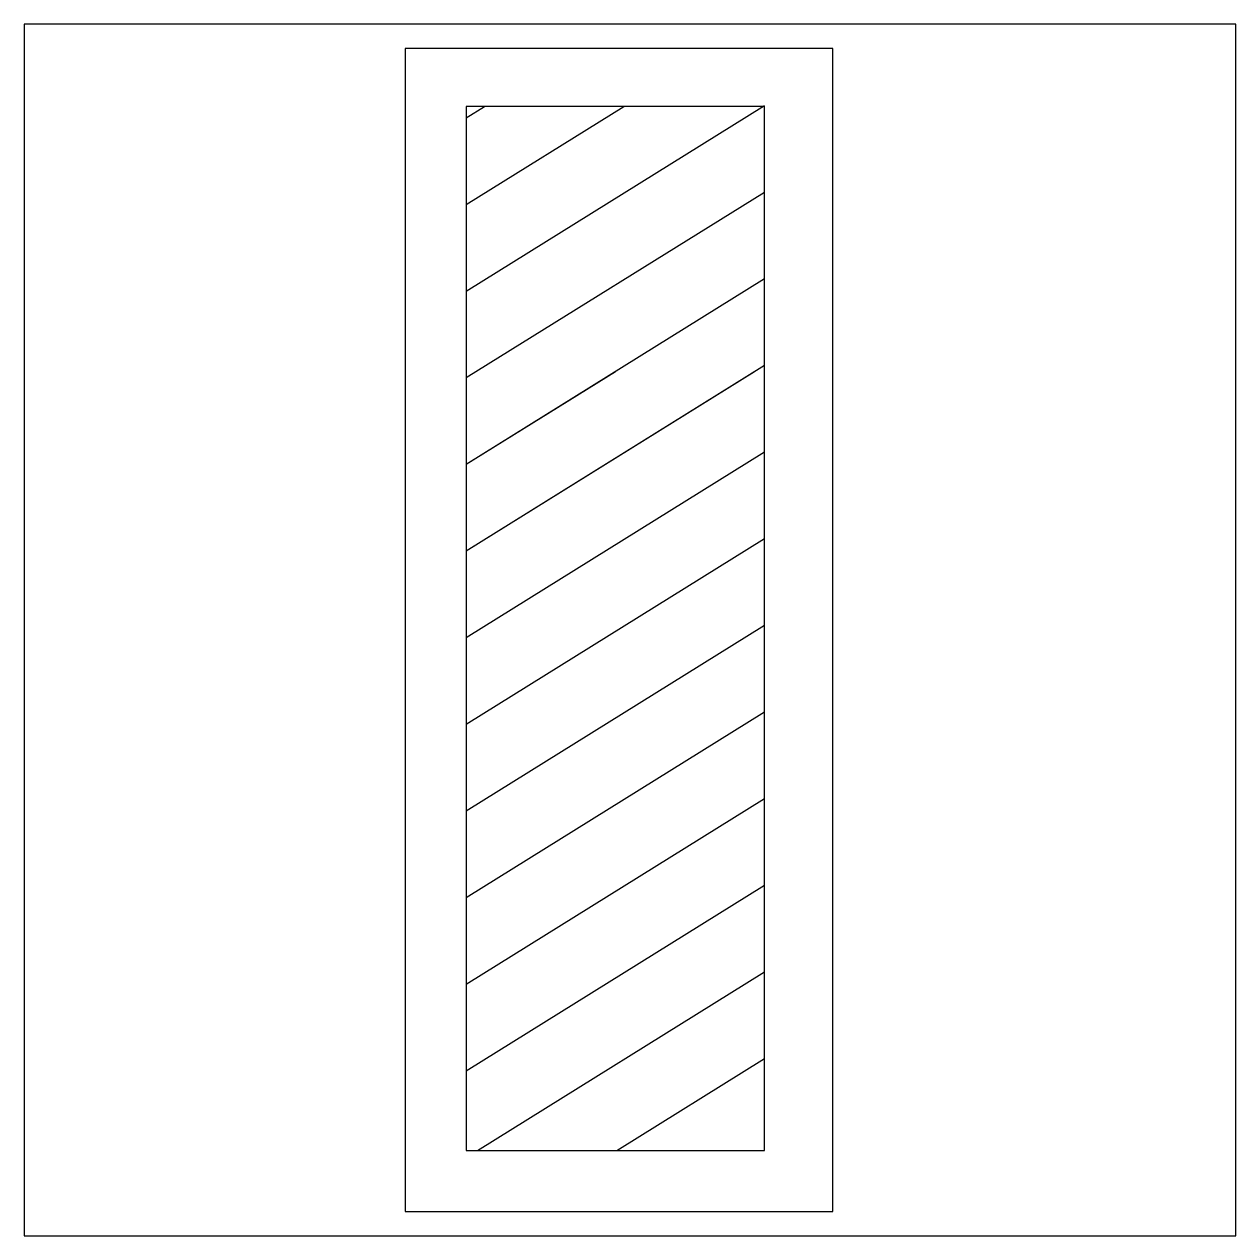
# Model space of a CAD drawing. Header units: millimetres. Extents: x 0 to 1000, y 0 to 1000.
import ezdxf

# ---------------------------------------------------------------- set-up
doc = ezdxf.new("R2010")
doc.units = ezdxf.units.MM
doc.layers.get('0').update_dxf_attribs({"color": 2})
doc.layers.add('1', color=1, linetype='Continuous')
doc.layers.add('2', color=7, linetype='Continuous')

msp = doc.modelspace()

# ---------------------------------------------------------------- linework, layer by layer
at = {"color": 2}
msp.add_lwpolyline([(0, 0), (1000, 0), (1000, 1000), (0, 1000)], close=True, dxfattribs=at)
at = {"layer": '1', "color": 1}
for p, q in [((667.4, 980), (314.5, 980)), ((314.5, 980), (314.5, 20)), ((667.4, 20), (667.4, 980)), ((314.5, 20), (667.4, 20))]:
    msp.add_line(p, q, dxfattribs=at)
at = {"layer": '2'}
for p, q in [((364.9, 779.8), (611, 933)), ((364.9, 932.2), (364.9, 70.5)), ((611, 932.2), (364.9, 932.2)), ((364.9, 922.8), (379.9, 932.2)), ((364.9, 851.3), (494.8, 932.2)), ((611, 70.5), (611, 932.2)), ((364.9, 708.3), (611, 861.5)), ((364.9, 636.8), (611, 790)), ((364.9, 565.3), (611, 718.5)), ((364.9, 636.8), (487.9, 713.4)), ((364.9, 565.3), (602.8, 713.4)), ((364.9, 493.8), (611, 647)), ((364.9, 493.8), (611, 647)), ((364.9, 422.2), (611, 575.5)), ((364.9, 422.2), (611, 575.5)), ((364.9, 350.7), (611, 503.9)), ((364.9, 279.2), (611, 432.4)), ((364.9, 207.7), (611, 360.9)), ((364.9, 136.2), (611, 289.4)), ((374.2, 70.5), (611, 217.9)), ((489.1, 70.5), (611, 146.4)), ((364.9, 70.5), (611, 70.5))]:
    msp.add_line(p, q, dxfattribs=at)

doc.saveas('drawing.dxf')
